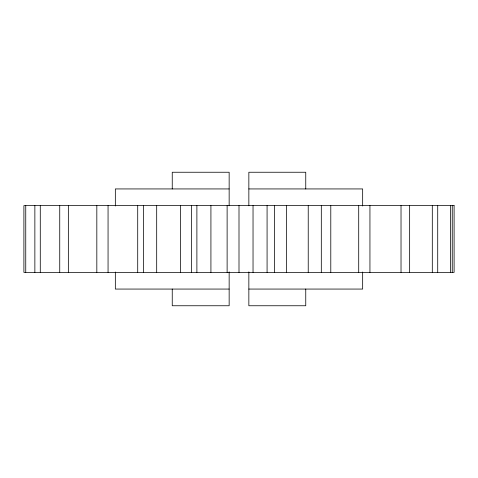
<?xml version="1.0" encoding="UTF-8"?>
<svg xmlns="http://www.w3.org/2000/svg" width="478" height="478" viewBox="0 0 478 478"><rect width="100%" height="100%" fill="white"/><g stroke="black" fill="none" stroke-linecap="round" stroke-linejoin="round"><path stroke-width="0.72" d="M229.153 188.935L115.341 188.935L115.341 205.994M248.847 188.935L362.659 188.935L362.659 205.994M229.153 289.065L115.341 289.065L115.341 272.006M248.847 289.065L362.659 289.065L362.659 272.006M452.254 205.624L452.254 272.376M450.401 205.624L450.401 272.376M437.717 205.624L437.717 272.376M432.303 205.624L432.303 272.376M409.646 205.624L409.646 272.376M401.024 205.624L401.024 272.376M369.942 205.624L369.942 272.376M358.709 205.624L358.709 272.376M330.788 205.624L330.788 272.376M321.312 205.624L321.312 272.376M308.232 205.624L308.232 272.376M305.753 188.935L305.753 172.247L248.847 172.247L248.847 205.773M305.753 289.065L305.753 305.753L248.847 305.753L248.847 271.886M286.513 205.624L286.513 272.376M274.635 205.624L274.635 272.376M267.077 205.624L267.077 272.376M253.035 205.624L253.035 272.376M239 205.624L239 272.376M229.153 205.773L229.153 172.247L172.247 172.247L172.247 188.935M229.153 271.886L229.153 305.753L172.247 305.753L172.247 289.065M227.122 205.624L227.122 272.376M210.923 205.624L210.923 272.376M196.888 205.624L196.888 272.376M191.487 205.624L191.487 272.376M180.421 205.624L180.421 272.376M156.688 205.624L156.688 272.376M143.609 205.624L143.609 272.376M137.712 205.624L137.712 272.376M108.058 205.624L108.058 272.376M96.825 205.624L96.825 272.376M68.354 205.624L68.354 272.376M59.738 205.624L59.738 272.376M40.283 205.624L40.283 272.376M34.864 205.624L34.864 272.376M25.746 205.624L25.746 272.376M454.1 205.624L23.9 205.624L23.9 272.376L454.1 272.376L454.1 205.624"/></g></svg>
